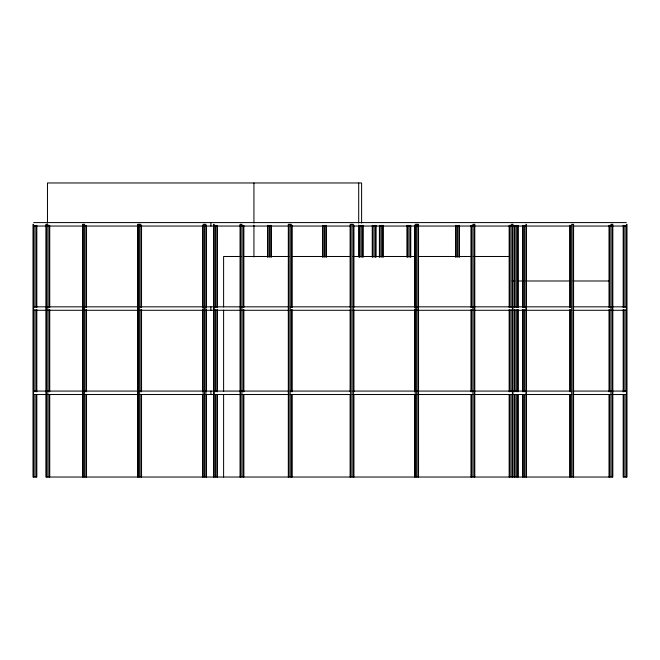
<?xml version="1.0" encoding="UTF-8"?>
<svg xmlns="http://www.w3.org/2000/svg" width="660" height="660" viewBox="0 0 660 660"><rect width="100%" height="100%" fill="white"/><g stroke="black" fill="none" stroke-linecap="round" stroke-linejoin="round"><path stroke-width="0.99" d="M33.693 222.593L626.307 222.593M140.976 224.317L137.717 224.317L137.717 477.031M291.588 224.317L288.321 224.317L288.321 477.031M350.105 224.317L353.372 224.317L353.372 477.031M511.063 224.317L512.977 224.317L512.977 477.031M33.693 226.042L82.772 226.042M83.729 226.042L138.138 226.042M140.11 226.042L203.527 226.042M205.557 226.042L288.981 226.042M290.631 226.042L350.873 226.042M352.918 226.042L525.797 226.042M526.267 226.042L570.801 226.042M573.16 226.042L626.307 226.042M241.073 256.484L223.608 256.484L223.608 306.983M243.886 256.484L288.948 256.484M291.967 256.484L349.99 256.484M353.026 256.484L414.81 256.484M418.407 256.484L471.801 256.484M473.831 256.484L509.305 256.484M512.094 280.987L514.907 280.987M517.679 280.987L523.099 280.987M525.921 280.987L570.034 280.987M573.062 280.987L609.502 280.987M33.693 306.834L82.772 306.834M83.729 306.834L138.138 306.834M140.11 306.834L203.527 306.834M205.557 306.834L288.932 306.834M290.631 306.834L350.873 306.834M352.918 306.834L525.797 306.834M526.267 306.834L570.801 306.834M573.16 306.834L626.307 306.834M33.693 310.283L82.772 310.283M83.729 310.283L138.138 310.283M140.11 310.283L203.527 310.283M205.557 310.283L288.932 310.283M290.631 310.283L350.873 310.283M352.918 310.283L525.797 310.283M526.267 310.283L570.801 310.283M573.16 310.283L626.307 310.283M33.693 391.075L82.772 391.075M83.729 391.075L138.138 391.075M140.11 391.075L203.527 391.075M205.557 391.075L288.932 391.075M290.631 391.075L350.873 391.075M352.918 391.075L525.797 391.075M526.267 391.075L570.801 391.075M573.16 391.075L626.307 391.075M33.693 394.523L82.772 394.523M83.729 394.523L138.138 394.523M140.11 394.523L203.527 394.523M205.557 394.523L288.932 394.523M290.631 394.523L350.873 394.523M352.918 394.523L525.797 394.523M526.267 394.523L570.801 394.523M573.16 394.523L626.307 394.523M626.439 477.031L626.439 224.317L627 224.317L627 477.031L623.172 477.031L623.172 394.853M625.086 225.349L625.086 307.527M625.086 309.581L625.086 391.768M625.086 394.853L625.086 477.031M623.733 225.349L623.733 307.527M623.733 309.581L623.733 391.768M623.733 394.853L623.733 477.031M623.172 225.349L623.172 307.527M623.172 309.581L623.172 391.768M612.274 224.317L612.274 477.031M610.921 477.031L610.921 224.317L612.835 224.317L612.835 477.031L45.911 477.031L45.911 224.317L47.825 224.317L47.825 477.031M609.559 225.349L609.559 307.527M609.559 309.581L609.559 391.768M609.559 394.853L609.559 477.031M609.007 225.349L609.007 307.527M609.007 309.581L609.007 391.768M609.007 394.853L609.007 477.031M573.581 477.031L573.581 224.317L571.659 224.317L571.659 477.031M573.02 224.317L573.02 477.031M570.306 225.349L570.306 307.527M570.306 309.581L570.306 391.768M570.306 394.853L570.306 477.031M569.745 225.349L569.745 307.527M569.745 309.581L569.745 391.768M569.745 394.853L569.745 477.031M526.49 477.031L526.49 224.317L525.929 224.317L525.929 477.031M524.576 225.349L524.576 307.527M524.576 309.581L524.576 391.768M524.576 394.853L524.576 477.031M523.215 225.349L523.215 307.527M523.215 309.581L523.215 391.768M523.215 394.853L523.215 477.031M522.662 225.349L522.662 307.527M522.662 309.581L522.662 391.768M522.662 394.853L522.662 477.031M518.232 225.349L518.232 307.527M518.232 309.581L518.232 391.768M518.232 394.853L518.232 477.031M517.663 225.349L517.663 307.527M517.663 309.581L517.663 391.768M517.663 394.853L517.663 477.031M516.318 225.349L516.318 307.527M516.318 309.581L516.318 391.768M516.318 394.853L516.318 477.031M514.965 225.349L514.965 307.527M514.965 309.581L514.965 391.768M514.965 394.853L514.965 477.031M514.404 225.349L514.404 307.527M514.404 309.581L514.404 391.768M514.404 394.853L514.404 477.031M512.416 224.317L512.416 477.031M511.063 225.349L511.063 307.527M511.063 309.581L511.063 391.768M511.063 394.853L511.063 477.031M509.718 225.349L509.718 307.527M509.718 309.581L509.718 391.768M509.718 394.853L509.718 477.031M509.149 225.349L509.149 307.527M509.149 309.581L509.149 391.768M509.149 394.853L509.149 477.031M474.796 477.031L474.796 224.317L472.882 224.317L472.882 477.031M474.235 224.317L474.235 477.031M471.529 225.349L471.529 307.527M471.529 309.581L471.529 391.768M471.529 394.853L471.529 477.031M470.968 225.349L470.968 307.527M470.968 309.581L470.968 391.768M470.968 394.853L470.968 477.031M459.467 225.349L459.467 257.194M458.906 225.349L458.906 257.194M457.553 225.349L457.553 257.194M456.192 225.349L456.192 257.194M455.631 225.349L455.631 257.194M418.539 477.031L418.539 224.317L415.272 224.317L415.272 477.031M417.978 224.317L417.978 477.031M416.625 224.317L416.625 477.031M414.711 225.349L414.711 307.527M414.711 309.581L414.711 391.768M414.711 394.853L414.711 477.031M410.751 225.349L410.751 257.194M410.182 225.349L410.182 257.194M408.837 225.349L408.837 257.194M407.484 225.349L407.484 257.194M406.923 225.349L406.923 257.194M383.237 225.349L383.237 257.194M382.676 225.349L382.676 257.194M381.323 225.349L381.323 257.194M379.97 225.349L379.97 257.194M379.409 225.349L379.409 257.194M376.084 225.349L376.084 257.194M375.524 225.349L375.524 257.194M374.171 225.349L374.171 257.194M372.809 225.349L372.809 257.194M372.257 225.349L372.257 257.194M363.173 225.349L363.173 257.194M362.612 225.349L362.612 257.194M361.606 223.063L361.606 182.968L47.47 182.968L47.47 223.063M361.259 225.349L361.259 257.194M359.898 225.349L359.898 257.194M359.345 225.349L359.345 257.194M358.702 182.968L358.702 223.063M358.702 225.118L358.702 256.996M353.933 225.349L353.933 307.527M353.933 309.581L353.933 391.768M353.933 394.853L353.933 477.031M352.019 224.317L352.019 477.031M350.666 224.317L350.666 477.031M350.105 225.349L350.105 307.527M350.105 309.581L350.105 391.768M350.105 394.853L350.105 477.031M326.395 225.349L326.395 257.194M325.834 225.349L325.834 257.194M324.481 225.349L324.481 257.194M323.136 225.349L323.136 257.194M322.567 225.349L322.567 257.194M292.149 225.349L292.149 307.527M292.149 309.581L292.149 391.768M292.149 394.853L292.149 477.031M291.588 225.349L291.588 307.527M291.588 309.581L291.588 391.768M291.588 394.853L291.588 477.031M290.235 224.317L290.235 477.031M288.882 224.317L288.882 477.031M271.367 225.349L271.367 257.194M270.806 225.349L270.806 257.194M269.453 225.349L269.453 257.194M268.1 225.349L268.1 257.194M267.539 225.349L267.539 257.194M253.935 182.968L253.935 223.063M253.935 225.118L253.935 256.996M243.87 225.349L243.87 307.527M243.87 309.581L243.87 391.768M243.87 394.853L243.87 477.031M243.317 225.349L243.317 307.527M243.317 309.581L243.317 391.768M243.317 394.853L243.317 477.031M241.956 477.031L241.956 224.317L240.042 224.317L240.042 477.031M240.603 224.317L240.603 477.031M223.608 310.076L223.608 391.495M223.608 394.589L223.608 477.031M217.453 225.349L217.453 307.527M217.453 309.581L217.453 391.768M217.453 394.853L217.453 477.031M216.892 225.349L216.892 307.527M216.892 309.581L216.892 391.768M216.892 394.853L216.892 477.031M215.539 225.349L215.539 307.527M215.539 309.581L215.539 391.768M215.539 394.853L215.539 477.031M214.186 477.031L214.186 224.317L213.625 224.317L213.625 477.031M210.895 222.593L210.895 226.042M210.895 306.834L210.895 310.283M210.895 391.075L210.895 394.523M206.456 225.349L206.456 307.527M206.456 309.581L206.456 391.768M206.456 394.853L206.456 477.031M205.895 477.031L205.895 224.317L203.189 224.317L203.189 477.031M204.542 224.317L204.542 477.031M202.628 225.349L202.628 307.527M202.628 309.581L202.628 391.768M202.628 394.853L202.628 477.031M141.545 225.349L141.545 307.527M141.545 309.581L141.545 391.768M141.545 394.853L141.545 477.031M140.976 225.349L140.976 307.527M140.976 309.581L140.976 391.768M140.976 394.853L140.976 477.031M139.631 224.317L139.631 477.031M138.278 224.317L138.278 477.031M86.518 225.349L86.518 307.527M86.518 309.581L86.518 391.768M86.518 394.853L86.518 477.031M85.948 225.349L85.948 307.527M85.948 309.581L85.948 391.768M85.948 394.853L85.948 477.031M84.596 477.031L84.596 224.317L82.681 224.317L82.681 477.031M83.243 224.317L83.243 477.031M49.739 225.349L49.739 307.527M49.739 309.581L49.739 391.768M49.739 394.853L49.739 477.031M49.178 225.349L49.178 307.527M49.178 309.581L49.178 391.768M49.178 394.853L49.178 477.031M46.472 224.317L46.472 477.031M36.828 225.349L36.828 307.527M36.828 309.581L36.828 391.768M36.828 394.853L36.828 477.031L33 477.031L33 224.317L33.561 224.317L33.561 477.031M36.267 225.349L36.267 307.527M36.267 309.581L36.267 391.768M36.267 394.853L36.267 477.031M34.914 225.349L34.914 307.527M34.914 309.581L34.914 391.768M34.914 394.853L34.914 477.031"/></g></svg>
